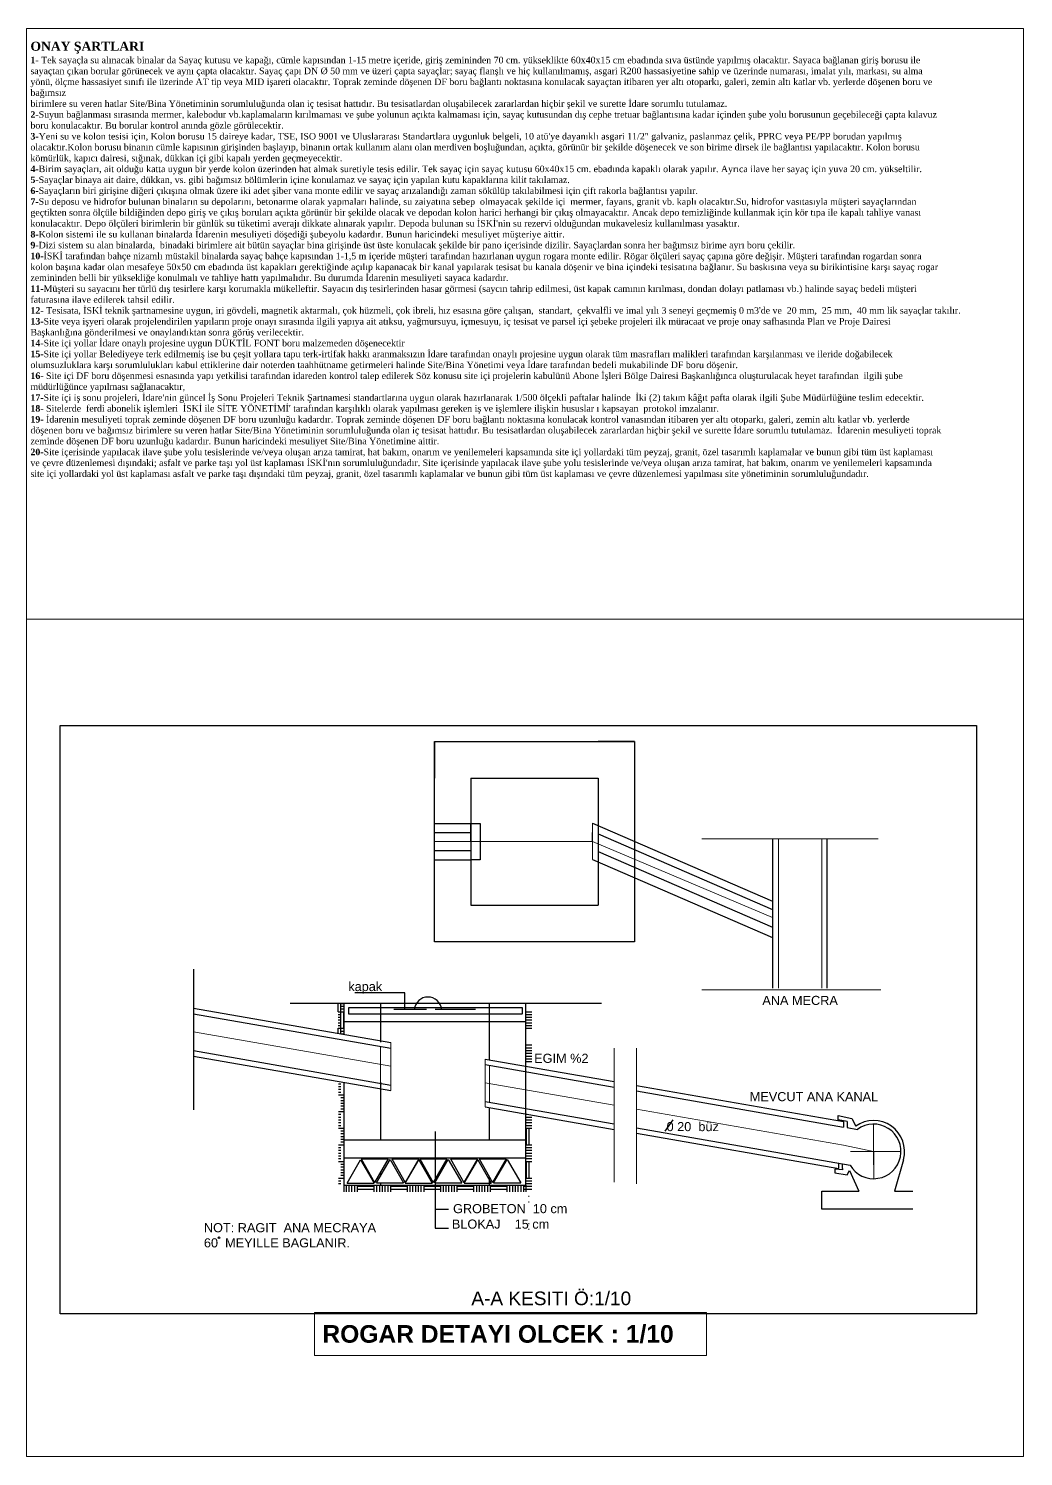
# Model space of a CAD drawing. Header units: millimetres. Extents: x 14753 to 45183, y 5640 to 19518.
# Drawn here: x 19495 to 22170, y 5694 to 9531 of the extents above; entities that cross this region are included whole.
import ezdxf

# ---------------------------------------------------------------- set-up
doc = ezdxf.new("R2010")
doc.units = ezdxf.units.MM
for name, color, linetype, lineweight in [('1', 7, 'Continuous', 0), ('CERCEVE', 66, 'Continuous', 0), ('GÖRÜNÜŞLER', 1, 'Continuous', 30), ('iskabis_antet', 7, 'Continuous', 0), ('KAPI VE PENCERELER', 5, 'Continuous', 20), ('YAZILAR', 2, 'Continuous', 30)]:
    doc.layers.add(name, color=color, linetype=linetype, lineweight=lineweight)
for name, color, linetype in [('6', 6, 'Continuous'), ('AY', 7, 'Continuous'), ('tarama', 253, 'Continuous')]:
    doc.layers.add(name, color=color, linetype=linetype)
doc.styles.add('iskabis_imza', font='arial.ttf', dxfattribs={"height": 1.75})
doc.styles.add('MTX03', font='arialbd.ttf')
doc.styles.get("Standard").update_dxf_attribs({"font": 'arial.ttf'})

msp = doc.modelspace()

# ---------------------------------------------------------------- linework, layer by layer
for p, q in [((20586.8, 7614.5), (20586.8, 7516.7)), ((21124.4, 7614.5), (21026.6, 7614.5)), ((21026.6, 7614.5), (21124.4, 7614.5)), ((20586.8, 7370.4), (20684.5, 7370.4)), ((20684.5, 7345.7), (20684.5, 7394.6)), ((21011.5, 7345.7), (21011.5, 7370.1)), ((21026.6, 7366.3), (21494.9, 7163.2)), ((20586.8, 7321.5), (20684.5, 7321.5)), ((21026.6, 7319.2), (21494.9, 7116.1)), ((20586.8, 7076.9), (20586.8, 7174.6)), ((19938.4, 7003.3), (19938.4, 6625)), ((20831.8, 6422.5), (20831.8, 6404.7))]:
    msp.add_line(p, q)
at = {"color": 1}
for p, q in [((20586.8, 7614.5), (21124.4, 7614.5)), ((20586.8, 7076.9), (20586.8, 7614.5)), ((21124.4, 7614.5), (21124.4, 7076.9)), ((20684.5, 7516.7), (21026.6, 7516.7)), ((20684.5, 7516.7), (20684.5, 7174.6)), ((21026.6, 7516.7), (21026.6, 7174.6)), ((20586.8, 7394.6), (20684.5, 7394.6)), ((20684.5, 7394.6), (20708.9, 7394.6)), ((20708.9, 7394.6), (20708.9, 7296.8)), ((21011.5, 7395.2), (21494.9, 7185.5)), ((21494.9, 7353.2), (21494.9, 6952.3)), ((21641.5, 7353.2), (21641.5, 6952.3)), ((20586.8, 7296.8), (20684.5, 7296.8)), ((20708.9, 7296.8), (20684.5, 7296.8)), ((21011.5, 7298.1), (21494.9, 7088.4)), ((20684.5, 7174.6), (21026.6, 7174.6)), ((21124.4, 7076.9), (20586.8, 7076.9)), ((20198.7, 6911.3), (21035.6, 6911.3)), ((20343.1, 6911.3), (20343.1, 6827.5)), ((20440.9, 6911.3), (20440.9, 6827.5)), ((20734.1, 6759.4), (20734.1, 6911.3)), ((20831.8, 6422.5), (20831.8, 6911.3)), ((19938.4, 6898.1), (20469.1, 6805.6)), ((19938.4, 6883.4), (20469.1, 6790.9)), ((20356.3, 6899.9), (20822.1, 6899.9)), ((20356.3, 6881.7), (20356.3, 6899.9)), ((20820.9, 6881.7), (20356.3, 6881.7)), ((20477.3, 6895.4), (20565.2, 6895.4)), ((20588.1, 6895.4), (20696.5, 6895.4)), ((20822.1, 6899.9), (20822.1, 6881.7)), ((20343.1, 6862.4), (20831.8, 6862.4)), ((20343.1, 6862.4), (20440.9, 6862.4)), ((20440.9, 6827.5), (20440.9, 6807.3)), ((19938.4, 6784.3), (20469.1, 6691.8)), ((19938.4, 6769.6), (20469.1, 6677.2)), ((20722.8, 6761.4), (21069.6, 6700.9)), ((20722.8, 6746.7), (21069.6, 6686.3)), ((20343.1, 6699.1), (20343.1, 6422.5)), ((20440.9, 6699.1), (20440.9, 6544.7)), ((21129.1, 6690.6), (21685.6, 6593.6)), ((20722.8, 6647.6), (21069.6, 6587.2)), ((21129.1, 6675.9), (21685.6, 6578.9)), ((20722.8, 6632.9), (21069.6, 6572.5)), ((20734.1, 6544.7), (20734.1, 6631)), ((21671.8, 6598.2), (21671.8, 6609.6)), ((21671.8, 6609.6), (21708, 6602)), ((21708, 6602), (21718.8, 6581.2)), ((21129.1, 6576.8), (21703.4, 6476.7)), ((21129.1, 6562.1), (21673.5, 6467.3)), ((21695.4, 6593.6), (21671.8, 6598.2)), ((21685.6, 6593.6), (21685.6, 6578.9)), ((21695.4, 6593.6), (21695.4, 6577.2)), ((21695.4, 6577.2), (21723.2, 6572.3)), ((20343.1, 6544.7), (20831.8, 6544.7)), ((20343.1, 6495.8), (20831.8, 6495.8)), ((21846.9, 6491.1), (21823.3, 6406.6)), ((21662.3, 6465.8), (21662.3, 6456.1)), ((21683.3, 6463.6), (21662.3, 6465.8)), ((21662.3, 6456.1), (21695.6, 6450.6)), ((21673.5, 6467.3), (21673.5, 6481.9)), ((21683.3, 6467.3), (21683.3, 6480.2)), ((21683.3, 6467.3), (21683.3, 6463.6)), ((21695.6, 6450.6), (21701.7, 6461.9)), ((21701.7, 6461.9), (21727, 6406.6)), ((20343.1, 6422.5), (20831.8, 6422.5)), ((21627.8, 6357.8), (21627.8, 6406.6)), ((21627.8, 6406.6), (21727, 6406.6)), ((21823.3, 6406.6), (21872.2, 6406.6)), ((21872.2, 6357.8), (21627.8, 6357.8))]:
    msp.add_line(p, q, dxfattribs=at)
at = {"color": 3}
msp.add_circle((20007.1, 6281.3), 2.14, dxfattribs=at)
at = {"color": 1}
for centre, radius, start, end in [((20568.8, 6891.6), 36.6, 5.8143, 174.1857), ((21766.9, 6513.4), 73.3, 210.0619, 126.5075), ((21766.9, 6513.4), 83.1, 344.3912, 125.3683)]:
    msp.add_arc(centre, radius, start, end, dxfattribs=at)
at = {"layer": '1', "color": 9, "linetype": 'ByBlock'}
for p, q in [((20263.4, 6080.9), (21317.6, 6080.9)), ((20263.4, 5964.8), (20263.4, 6080.9)), ((21317.6, 6080.9), (21317.6, 5964.8)), ((21317.6, 5964.8), (20263.4, 5964.8))]:
    msp.add_line(p, q, dxfattribs=at)
at = {"layer": '6', "color": 5}
msp.add_lwpolyline([(19580.5, 7658.2), (22043.7, 7658.2), (22043.7, 6077.1), (19580.5, 6077.1)], close=True, dxfattribs=at)
at = {"layer": 'CERCEVE'}
msp.add_lwpolyline([(19490, 5693.7), (22169.6, 5693.7), (22169.6, 7943.7), (19490, 7943.7)], close=True, dxfattribs=at)
at = {"layer": 'Defpoints', "color": 0, "linetype": 'ByBlock'}
for p in [(21026.6, 7614.5), (21026.6, 7614.5), (20684.5, 7516.7), (20684.5, 7516.7), (20684.5, 7516.7), (20684.5, 7516.7), (21026.6, 7516.7), (20684.5, 7174.6), (20722.8, 6632.9), (20806.2, 6618.4)]:
    msp.add_point(p, dxfattribs=at)
at = {"layer": 'GÖRÜNÜŞLER'}
for p, q in [((20507, 6939.3), (20371.9, 6939.3)), ((20507, 6895.4), (20507, 6939.3)), ((20588, 6566.8), (20588, 6307)), ((20588, 6358.1), (20624.4, 6358.1)), ((20588, 6307), (20624.4, 6307))]:
    msp.add_line(p, q, dxfattribs=at)
at = {"layer": 'iskabis_antet', "color": 3, "linetype": 'Continuous', "lineweight": 0}
msp.add_lwpolyline([(19490, 9530.5), (22169.6, 9530.5), (22169.6, 7943.7), (19490, 7943.7)], close=True, dxfattribs=at)
at = {"layer": 'KAPI VE PENCERELER'}
for p, q in [((21011.5, 7395.2), (21011.5, 7298.1)), ((20586.8, 7345.7), (21011.5, 7345.7)), ((20586.8, 7345.7), (21011.5, 7345.7)), ((21011.5, 7345.7), (21494.9, 7142.2)), ((21304.9, 7353.2), (21778.8, 7353.2)), ((21778.8, 7353.2), (21304.9, 7353.2)), ((21511.4, 7353.2), (21511.4, 6952.3)), ((21627.5, 7353.2), (21627.5, 6952.3)), ((21304.9, 6947.6), (21785.9, 6947.6)), ((19938.4, 6834.5), (20469.1, 6742)), ((20441.3, 6795.3), (20441.3, 6697)), ((20469.1, 6805.6), (20469.1, 6677.2)), ((21069.6, 6791.1), (21069.6, 6430.4)), ((21129.1, 6791.1), (21129.1, 6426.1)), ((20722.8, 6632.9), (20722.8, 6761.4)), ((20733.8, 6744.8), (20733.9, 6645.7)), ((20722.8, 6697.8), (21069.6, 6637.4)), ((21129.1, 6627), (21685.6, 6530)), ((21767.1, 6440.1), (21766.6, 6586.7)), ((21766.9, 6513.4), (21685.6, 6530)), ((21766.9, 6513.4), (21705.1, 6513.4)), ((21766.9, 6513.4), (21840.2, 6513.4)), ((21766.9, 6513.4), (21767.1, 6440.1))]:
    msp.add_line(p, q, dxfattribs=at)
at = {"layer": 'tarama', "linetype": 'Continuous'}
for p, q in [((20327.4, 6888.8), (20327.4, 6911.3)), ((20334.8, 6888.8), (20334.8, 6911.3)), ((20334.8, 6911.1), (20343.1, 6911.1)), ((20327.1, 6888.8), (20334.8, 6888.8)), ((20327.1, 6881.4), (20334.8, 6881.4)), ((20327.1, 6873.9), (20334.8, 6873.9)), ((20334.8, 6903.7), (20343.1, 6903.7)), ((20334.8, 6896.2), (20343.1, 6896.2)), ((20334.8, 6844.1), (20334.8, 6888.8)), ((20334.8, 6888.8), (20343.1, 6888.8)), ((20342.3, 6844.1), (20342.3, 6888.8)), ((20831.8, 6888.8), (20847.7, 6888.8)), ((20831.8, 6881.4), (20847.7, 6881.4)), ((20831.8, 6873.9), (20847.7, 6873.9)), ((20327.1, 6866.5), (20334.8, 6866.5)), ((20327.1, 6859), (20334.8, 6859)), ((20327.1, 6851.6), (20334.8, 6851.6)), ((20327.1, 6844.1), (20334.8, 6844.1)), ((20327.4, 6830.3), (20327.4, 6844.1)), ((20334.8, 6829), (20334.8, 6844.1)), ((20334.8, 6844.1), (20343.1, 6844.1)), ((20334.8, 6836.7), (20343.1, 6836.7)), ((20831.8, 6866.5), (20847.7, 6866.5)), ((20831.8, 6859), (20847.7, 6859)), ((20831.8, 6851.6), (20847.7, 6851.6)), ((20831.8, 6844.1), (20847.7, 6844.1)), ((20334.8, 6829.2), (20343.1, 6829.2)), ((20831.8, 6799.4), (20847.7, 6799.4)), ((20831.8, 6792), (20847.7, 6792)), ((20831.8, 6784.5), (20847.7, 6784.5)), ((20831.8, 6777.1), (20847.7, 6777.1)), ((20831.8, 6769.6), (20847.7, 6769.6)), ((20831.8, 6762.2), (20847.7, 6762.2)), ((20831.8, 6754.7), (20847.7, 6754.7)), ((20328.5, 6695.1), (20334.8, 6695.1)), ((20328.5, 6687.7), (20334.8, 6687.7)), ((20328.5, 6680.3), (20334.8, 6680.3)), ((20328.5, 6672.8), (20334.8, 6672.8)), ((20328.5, 6665.4), (20334.8, 6665.4)), ((20334.8, 6665.4), (20343.1, 6665.4)), ((20334.8, 6657.9), (20343.1, 6657.9)), ((20334.8, 6650.5), (20343.1, 6650.5)), ((20334.8, 6643), (20343.1, 6643)), ((20328.5, 6620.7), (20334.8, 6620.7)), ((20328.5, 6613.2), (20334.8, 6613.2)), ((20328.5, 6605.8), (20334.8, 6605.8)), ((20334.8, 6635.6), (20343.1, 6635.6)), ((20334.8, 6628.1), (20343.1, 6628.1)), ((20334.8, 6620.7), (20343.1, 6620.7)), ((20831.8, 6613.2), (20835.9, 6613.2)), ((20831.8, 6605.8), (20847.7, 6605.8)), ((20328.5, 6598.3), (20334.8, 6598.3)), ((20328.5, 6590.9), (20334.8, 6590.9)), ((20328.5, 6583.4), (20334.8, 6583.4)), ((20328.5, 6576), (20334.8, 6576)), ((20334.8, 6576), (20343.1, 6576)), ((20334.8, 6568.5), (20343.1, 6568.5)), ((20334.8, 6561.1), (20343.1, 6561.1)), ((20831.8, 6598.3), (20847.7, 6598.3)), ((20831.8, 6590.9), (20847.7, 6590.9)), ((20831.8, 6583.4), (20847.7, 6583.4)), ((20831.8, 6576), (20847.7, 6576)), ((20833.9, 6531.3), (20833.9, 6576)), ((20841.3, 6531.3), (20841.3, 6576)), ((20328.5, 6531.3), (20334.8, 6531.3)), ((20328.5, 6523.8), (20334.8, 6523.8)), ((20334.8, 6553.6), (20343.1, 6553.6)), ((20334.8, 6546.2), (20343.1, 6546.2)), ((20334.8, 6538.7), (20343.1, 6538.7)), ((20334.8, 6531.3), (20343.1, 6531.3)), ((20831.8, 6531.3), (20847.7, 6531.3)), ((20831.8, 6523.8), (20847.7, 6523.8)), ((20328.5, 6516.4), (20334.8, 6516.4)), ((20328.5, 6508.9), (20334.8, 6508.9)), ((20328.5, 6501.5), (20334.8, 6501.5)), ((20328.5, 6494), (20334.8, 6494)), ((20328.5, 6486.6), (20334.8, 6486.6)), ((20334.8, 6486.6), (20343.1, 6486.6)), ((20831.8, 6516.4), (20847.7, 6516.4)), ((20831.8, 6508.9), (20847.7, 6508.9)), ((20831.8, 6501.5), (20847.7, 6501.5)), ((20831.8, 6494), (20847.7, 6494)), ((20831.8, 6486.6), (20847.7, 6486.6)), ((20833.9, 6441.9), (20833.9, 6486.6)), ((20841.3, 6441.9), (20841.3, 6486.6)), ((20334.8, 6479.2), (20343.1, 6479.2)), ((20334.8, 6471.7), (20343.1, 6471.7)), ((20334.8, 6464.3), (20343.1, 6464.3)), ((20334.8, 6456.8), (20343.1, 6456.8)), ((20334.8, 6449.4), (20343.1, 6449.4)), ((20328.5, 6441.9), (20334.8, 6441.9)), ((20328.5, 6434.5), (20334.8, 6434.5)), ((20328.5, 6427), (20334.8, 6427)), ((20334.8, 6441.9), (20343.1, 6441.9)), ((20349.7, 6404.7), (20349.7, 6422.5)), ((20357.2, 6404.7), (20357.2, 6422.5)), ((20364.6, 6404.7), (20364.6, 6422.5)), ((20372.1, 6404.7), (20372.1, 6422.5)), ((20379.5, 6404.7), (20379.5, 6422.5)), ((20379.5, 6419.6), (20424.2, 6419.6)), ((20379.5, 6412.1), (20424.2, 6412.1)), ((20424.2, 6404.7), (20424.2, 6422.5)), ((20431.7, 6404.7), (20431.7, 6422.5)), ((20439.1, 6404.7), (20439.1, 6422.5)), ((20446.6, 6404.7), (20446.6, 6422.5)), ((20454, 6404.7), (20454, 6422.5)), ((20461.5, 6404.7), (20461.5, 6422.5)), ((20468.9, 6404.7), (20468.9, 6422.5)), ((20468.9, 6419.6), (20513.6, 6419.6)), ((20468.9, 6412.1), (20513.6, 6412.1)), ((20513.6, 6404.7), (20513.6, 6422.5)), ((20521, 6404.7), (20521, 6422.5)), ((20528.5, 6404.7), (20528.5, 6422.5)), ((20535.9, 6404.7), (20535.9, 6422.5)), ((20543.4, 6404.7), (20543.4, 6422.5)), ((20550.8, 6404.7), (20550.8, 6422.5)), ((20558.3, 6404.7), (20558.3, 6422.5)), ((20558.3, 6419.6), (20588, 6419.6)), ((20558.3, 6412.1), (20588, 6412.1)), ((20588, 6419.6), (20603, 6419.6)), ((20588, 6412.1), (20603, 6412.1)), ((20603, 6404.7), (20603, 6422.5)), ((20610.4, 6404.7), (20610.4, 6422.5)), ((20617.9, 6404.7), (20617.9, 6422.5)), ((20625.3, 6404.7), (20625.3, 6422.5)), ((20632.8, 6404.7), (20632.8, 6422.5)), ((20640.2, 6404.7), (20640.2, 6422.5)), ((20647.7, 6404.7), (20647.7, 6422.5)), ((20647.7, 6419.6), (20692.4, 6419.6)), ((20647.7, 6412.1), (20692.4, 6412.1)), ((20692.4, 6404.7), (20692.4, 6422.5)), ((20699.8, 6404.7), (20699.8, 6422.5)), ((20707.3, 6404.7), (20707.3, 6422.5)), ((20714.7, 6404.7), (20714.7, 6422.5)), ((20722.1, 6404.7), (20722.1, 6422.5)), ((20729.6, 6404.7), (20729.6, 6422.5)), ((20737, 6404.7), (20737, 6422.5)), ((20737, 6419.6), (20781.7, 6419.6)), ((20737, 6412.1), (20781.7, 6412.1)), ((20781.7, 6404.7), (20781.7, 6422.5)), ((20789.2, 6404.7), (20789.2, 6422.5)), ((20796.6, 6404.7), (20796.6, 6422.5)), ((20804.1, 6404.7), (20804.1, 6422.5)), ((20811.5, 6404.7), (20811.5, 6422.5)), ((20819, 6404.7), (20819, 6422.5)), ((20826.4, 6404.7), (20826.4, 6422.5)), ((20826.4, 6419.6), (20831.8, 6419.6)), ((20826.4, 6412.1), (20831.8, 6412.1)), ((20831.8, 6441.9), (20847.7, 6441.9)), ((20831.8, 6434.5), (20847.7, 6434.5)), ((20831.8, 6427), (20847.7, 6427)), ((20831.8, 6419.6), (20847.7, 6419.6)), ((20831.8, 6412.1), (20847.7, 6412.1))]:
    msp.add_line(p, q, dxfattribs=at)
at = {"layer": 'tarama'}
for p, q in [((20351.5, 6427.8), (20387.9, 6490.9)), ((20387.9, 6490.9), (20424.2, 6427.8)), ((20389.2, 6493.4), (20425.3, 6430.2)), ((20389.2, 6493.4), (20462, 6493.2)), ((20462, 6493.2), (20425.3, 6430.2)), ((20430.7, 6428.9), (20467.1, 6492)), ((20440.9, 6495.8), (20440.9, 6493.2)), ((20467.1, 6492), (20503.5, 6428.9)), ((20471.6, 6493.4), (20507.8, 6430.2)), ((20471.6, 6493.4), (20544.5, 6493.2)), ((20507.7, 6427.8), (20544.1, 6490.9)), ((20544.5, 6493.2), (20507.8, 6430.2)), ((20544.1, 6490.9), (20580.5, 6427.8)), ((20546.6, 6493.4), (20619.4, 6493.2)), ((20546.6, 6493.4), (20582.7, 6430.2)), ((20619.4, 6493.2), (20582.7, 6430.2)), ((20587, 6428.9), (20623.3, 6492)), ((20623.3, 6492), (20659.7, 6428.9)), ((20629, 6493.4), (20701.8, 6493.2)), ((20629, 6493.4), (20665.1, 6430.2)), ((20701.8, 6493.2), (20665.1, 6430.2)), ((20666.2, 6427.8), (20702.6, 6490.9)), ((20702.6, 6490.9), (20739, 6427.8)), ((20706.1, 6493.4), (20778.9, 6493.2)), ((20706.1, 6493.4), (20742.2, 6430.2)), ((20734.1, 6493.3), (20734.1, 6495.8)), ((20778.9, 6493.2), (20742.2, 6430.2)), ((20745.4, 6428.9), (20781.8, 6492)), ((20781.8, 6492), (20818.2, 6428.9)), ((20440.9, 6456.8), (20440.9, 6446.5)), ((20343.1, 6422.5), (20343.1, 6404.7)), ((20351.5, 6427.8), (20424.2, 6427.8)), ((20430.7, 6428.9), (20503.5, 6428.9)), ((20440.9, 6428.9), (20440.9, 6422.5)), ((20507.7, 6427.8), (20580.5, 6427.8)), ((20587, 6428.9), (20659.7, 6428.9)), ((20666.2, 6427.8), (20739, 6427.8)), ((20734.1, 6422.5), (20734.1, 6444.4)), ((20745.4, 6428.9), (20818.2, 6428.9))]:
    msp.add_line(p, q, dxfattribs=at)
at = {"layer": 'YAZILAR'}
msp.add_line((21226.9, 6598.4), (21205.4, 6567.5), dxfattribs=at)

# ---------------------------------------------------------------- texts
msp.add_text(':', height=24.4).set_placement((20835.4, 6375.4))
at = {"color": 7, "linetype": 'Continuous', "lineweight": 0, "insert": (19500.2, 9495.1), "char_height": 29.06, "attachment_point": 1, "style": 'iskabis_imza'}
msp.add_mtext_dynamic_manual_height_columns('{\\fTimes New Roman|b1|i0|c0|p18;\\H0.83333x;\\C256;ONAY \\fTimes New Roman|b1|i0|c238|p18;ŞARTLARI\\fTimes New Roman|b1|i0|c162|p18;\\P\\fTimes New Roman|b1|i0|c0|p18;\\H0.7246x;1-\\fTimes New Roman|b0|i0|c0|p18; Tek sayaçla su al\\fTimes New Roman|b0|i0|c162|p18;ınacak binalar da Sayaç kutusu ve kapağı, cümle kapısından 1-15 metre içeride, giriş zemininden 70 cm. yükseklikte 60x40x15 cm ebadında sıva üstünde yapılmış olacaktır. Sayaca bağlanan giriş borusu ile sayaçtan çıkan borular görünecek ve aynı çapta olacaktır. Sayaç çapı DN Ø 50 mm ve üzeri çapta sayaçlar; sayaç flanşlı ve hiç kullanılmamış, asgari R200 hassasiyetine sahip ve üzerinde numarası, imalat yılı, markası, su alma yönü, ölçme hassasiyet sınıfı ile üzerinde AT tip veya MID işareti olacaktır.\\fTimes New Roman|b1|i0|c162|p18; \\fTimes New Roman|b0|i0|c162|p18;Toprak zeminde döşenen DF boru bağlantı noktasına konulacak sayaçtan itibaren yer altı otoparkı, galeri, zemin altı katlar vb. yerlerde döşenen boru ve bağımsız \\Pbirimlere su veren hatlar Site/Bina Yönetiminin sorumluluğunda olan iç tesisat hattıdır. Bu tesisatlardan oluşabilecek zararlardan hiçbir şekil ve surette İdare sorumlu tutulamaz.\\P\\fTimes New Roman|b1|i0|c0|p18;2-\\fTimes New Roman|b0|i0|c0|p18;Suyun ba\\fTimes New Roman|b0|i0|c162|p18;ğlanması sırasında mermer, kalebodur vb.kaplamaların kırılmaması ve şube yolunun açıkta kalmaması için, sayaç kutusundan dış cephe tretuar bağlantısına kadar içinden şube yolu borusunun geçebileceği çapta kılavuz boru konulacaktır. Bu borular kontrol anında gözle görülecektir. \\P\\fTimes New Roman|b1|i0|c0|p18;3-\\fTimes New Roman|b0|i0|c0|p18;Yeni su ve kolon tesisi için, Kolon borusu 15 daireye kadar, TSE, ISO 9001 ve Uluslararas\\fTimes New Roman|b0|i0|c162|p18;ı Standartlara uygunluk belgeli, 10 atü\'ye dayanıklı asgari 11/2" galvaniz, paslanmaz çelik, PPRC veya PE/PP borudan yapılmış olacaktır.Kolon borusu binanın cümle kapısının girişinden başlayıp, binanın ortak kullanım alanı olan merdiven boşluğundan, açıkta, görünür bir şekilde döşenecek ve son birime dirsek ile bağlantısı yapılacaktır. Kolon borusu kömürlük, kapıcı dairesi, sığınak, dükkan içi gibi kapalı yerden geçmeyecektir.\\P\\fTimes New Roman|b1|i0|c0|p18;4-\\fTimes New Roman|b0|i0|c0|p18;Birim sayaçlar\\fTimes New Roman|b0|i0|c162|p18;ı, ait olduğu katta uygun bir yerde kolon üzerinden hat almak suretiyle tesis edilir. Tek sayaç için sayaç kutusu 60x40x15 cm. ebadında kapaklı olarak yapılır. Ayrıca ilave her sayaç için yuva 20 cm. yükseltilir.\\P\\fTimes New Roman|b1|i0|c0|p18;5-\\fTimes New Roman|b0|i0|c0|p18;Sayaçlar binaya ait daire, dükkan, vs. gibi ba\\fTimes New Roman|b0|i0|c162|p18;ğımsız bölümlerin içine konulamaz ve sayaç için yapılan kutu kapaklarına kilit takılamaz.\\P\\fTimes New Roman|b1|i0|c0|p18;6-\\fTimes New Roman|b0|i0|c0|p18;Sayaçlar\\fTimes New Roman|b0|i0|c162|p18;ın biri girişine diğeri çıkışına olmak üzere iki adet şiber vana monte edilir ve sayaç arızalandığı zaman sökülüp takılabilmesi için çift rakorla bağlantısı yapılır.\\P\\fTimes New Roman|b1|i0|c0|p18;7-\\fTimes New Roman|b0|i0|c0|p18;Su deposu ve hidrofor bulunan binalar\\fTimes New Roman|b0|i0|c162|p18;ın su depolarını, betonarme olarak yapmaları halinde, su zaiyatına sebep  olmayacak şekilde içi  mermer, fayans, granit vb. kaplı olacaktır.Su, hidrofor vasıtasıyla müşteri sayaçlarından geçtikten sonra ölçüle bildiğinden depo giriş ve çıkış boruları açıkta görünür bir şekilde olacak ve depodan kolon harici herhangi bir çıkış olmayacaktır. Ancak depo temizliğinde kullanmak için kör tıpa ile kapalı tahliye vanası konulacaktır. Depo ölçüleri birimlerin bir günlük su tüketimi averajı dikkate alınarak yapılır. Depoda bulunan su İSKİ\'nin su rezervi olduğundan mukavelesiz kullanılması yasaktır.\\P\\fTimes New Roman|b1|i0|c0|p18;8-\\fTimes New Roman|b0|i0|c0|p18;Kolon sistemi ile su kullanan binalarda \\fTimes New Roman|b0|i0|c162|p18;İdarenin mesuliyeti döşediği şubeyolu kadardır. Bunun haricindeki mesuliyet müşteriye aittir.\\P\\fTimes New Roman|b1|i0|c0|p18;9\\fTimes New Roman|b0|i0|c0|p18;-Dizi sistem su alan binalarda,  binadaki birimlere ait bütün sayaçlar bina giri\\fTimes New Roman|b0|i0|c238|p18;şinde üst üste konulacak şekilde bir pano içerisinde dizilir. Sayaçlardan sonra her bağımsız birime ayrı boru çekilir.\\P\\fTimes New Roman|b1|i0|c0|p18;10-\\fTimes New Roman|b0|i0|c162|p18;İSKİ tarafından bahçe nizamlı müstakil binalarda sayaç bahçe kapısından 1-1,5 m içeride müşteri tarafından hazırlanan uygun rogara monte edilir. Rögar ölçüleri sayaç çapına göre değişir. Müşteri tarafından rogardan sonra kolon başına kadar olan mesafeye 50x50 cm ebadında üst kapakları gerektiğinde açılıp kapanacak bir kanal yapılarak tesisat bu kanala döşenir ve bina içindeki tesisatına bağlanır. Su baskısına veya su birikintisine karşı sayaç rogar zemininden belli bir yüksekliğe konulmalı ve tahliye hattı yapılmalıdır. Bu durumda İdarenin mesuliyeti sayaca kadardır.\\P\\fTimes New Roman|b1|i0|c0|p18;11-\\fTimes New Roman|b0|i0|c0|p18;Mü\\fTimes New Roman|b0|i0|c238|p18;şteri su sayacını her türlü dış tesirlere karşı korumakla mükelleftir. Sayacın dış tesirlerinden hasar görmesi (saycın tahrip edilmesi, üst kapak camının kırılması, dondan dolayı patlaması vb.) halinde sayaç bedeli müşteri faturasına ilave edilerek tahsil edilir.\\fTimes New Roman|b0|i0|c162|p18;\\P\\fTimes New Roman|b1|i0|c0|p18;12-\\fTimes New Roman|b0|i0|c0|p18; Tesisata, \\fTimes New Roman|b0|i0|c162|p18;İSKİ teknik şartnamesine uygun, iri gövdeli, magnetik aktarmalı, çok hüzmeli, çok ibreli, hız esasına göre çalışan,  standart,  çekvalfli ve imal yılı 3 seneyi geçmemiş 0 m3\'de ve  20 mm,  25 mm,  40 mm lik sayaçlar takılır.\\P\\fTimes New Roman|b1|i0|c0|p18;13-\\fTimes New Roman|b0|i0|c0|p18;Site veya i\\fTimes New Roman|b0|i0|c238|p18;şyeri olarak projelendirilen yapıların proje onayı sırasında ilgili yapıya ait atıksu, yağmursuyu, içmesuyu, iç tesisat ve parsel içi şebeke projeleri ilk müracaat ve proje onay safhasında Plan ve Proje Dairesi Başkanlığına gönderilmesi ve onaylandıktan sonra görüş verilecektir.\\P\\fTimes New Roman|b1|i0|c0|p18;14-\\fTimes New Roman|b0|i0|c0|p18;Site içi yollar \\fTimes New Roman|b0|i0|c162|p18;İdare onaylı projesine uygun DÜKTİL FONT boru malzemeden döşenecektir \\P\\fTimes New Roman|b1|i0|c0|p18;15-\\fTimes New Roman|b0|i0|c0|p18;Site içi yollar Belediyeye terk edilmemi\\fTimes New Roman|b0|i0|c238|p18;ş ise bu çeşit yollara tapu terk-irtifak hakkı aranmaksızın İdare tarafından onaylı projesine uygun olarak tüm masrafları malikleri tarafından karşılanması ve ileride doğabilecek olumsuzluklara karşı sorumlulukları kabul ettiklerine dair noterden taahhütname getirmeleri halinde Site/Bina Yönetimi veya İdare tarafından bedeli mukabilinde DF boru döşenir.\\P\\fTimes New Roman|b1|i0|c0|p18;16-\\fTimes New Roman|b0|i0|c0|p18; Site içi DF boru dö\\fTimes New Roman|b0|i0|c238|p18;şenmesi esnasında yapı yetkilisi tarafından idareden kontrol talep edilerek Söz konusu site içi projelerin kabulünü Abone İşleri Bölge Dairesi Başkanlığınca oluşturulacak heyet tarafından  ilgili şube müdürlüğünce yapılması sağlanacaktır,\\fTimes New Roman|b0|i0|c162|p18;\\P\\fTimes New Roman|b1|i0|c0|p18;17-\\fTimes New Roman|b0|i0|c0|p18;Site içi i\\fTimes New Roman|b0|i0|c238|p18;ş sonu projeleri, İdare\'nin güncel İş Sonu Projeleri Teknik Şartnamesi standartlarına uygun olarak hazırlanarak 1/500 ölçekli paftalar halinde  İki (2) takım kâğıt pafta olarak ilgili Şube Müdürlüğüne teslim edecektir.\\fTimes New Roman|b0|i0|c162|p18;\\P\\fTimes New Roman|b1|i0|c0|p18;18-\\fTimes New Roman|b0|i0|c0|p18; Sitelerde  ferdi abonelik i\\fTimes New Roman|b0|i0|c238|p18;şlemleri  İSKİ ile SİTE YÖNETİMİ\' tarafından karşılıklı olarak yapılması gereken iş ve işlemlere ilişkin hususlar ı kapsayan  protokol imzalanır. \\fTimes New Roman|b0|i0|c162|p18;\\P\\fTimes New Roman|b1|i0|c0|p18;19-\\fTimes New Roman|b0|i0|c0|p18; \\fTimes New Roman|b0|i0|c162|p18;İdarenin mesuliyeti toprak zeminde döşenen DF boru uzunluğu kadardır. Toprak zeminde döşenen DF boru bağlantı noktasına konulacak kontrol vanasından itibaren yer altı otoparkı, galeri, zemin altı katlar vb. yerlerde döşenen boru ve bağımsız birimlere su veren hatlar Site/Bina Yönetiminin sorumluluğunda olan iç tesisat hattıdır. Bu tesisatlardan oluşabilecek zararlardan hiçbir şekil ve surette İdare sorumlu tutulamaz.  İdarenin mesuliyeti toprak zeminde döşenen DF boru uzunluğu kadardır. Bunun haricindeki mesuliyet Site/Bina Yönetimine aittir. \\P\\fTimes New Roman|b1|i0|c0|p18;20-\\fTimes New Roman|b0|i0|c0|p18;Site içerisinde yap\\fTimes New Roman|b0|i0|c162|p18;ılacak ilave şube yolu tesislerinde ve/veya oluşan arıza tamirat, hat bakım, onarım ve yenilemeleri kapsamında site içi yollardaki tüm peyzaj, granit, özel tasarımlı kaplamalar ve bunun gibi tüm üst kaplaması ve çevre düzenlemesi dışındaki; asfalt ve parke taşı yol üst kaplaması İSKİ\'nın sorumluluğundadır. Site içerisinde yapılacak ilave şube yolu tesislerinde ve/veya oluşan arıza tamirat, hat bakım, onarım ve yenilemeleri kapsamında site içi yollardaki yol üst kaplaması asfalt ve parke taşı dışındaki tüm peyzaj, granit, özel tasarımlı kaplamalar ve bunun gibi tüm üst kaplaması ve çevre düzenlemesi yapılması site yönetiminin sorumluluğundadır.}', width=2443.48, gutter_width=7.75, heights=[0], dxfattribs=at)
at = {"layer": 'AY', "style": 'MTX03'}
msp.add_text('ROGAR DETAYI OLCEK : 1/10', height=47.348, dxfattribs=at).set_placement((20285, 5999.3))
at = {"layer": 'YAZILAR', "color": 3}
for s, height, p in [('kapak', 24.44, (20354.7, 6944.2)), ('ANA MECRA', 24.44, (21467.7, 6906.9)), ('EGIM %2', 24.44, (20854.3, 6751.3)), ('MEVCUT ANA KANAL', 24.436, (21433.8, 6648.3)), ('0 20  büz', 24.44, (21210.3, 6567.8)), ('GROBETON  10 cm', 24.436, (20636.3, 6347.4)), ('NOT: RAGIT  ANA MECRAYA', 24.436, (19966.5, 6296.2)), ('BLOKAJ    15 cm', 24.436, (20633.1, 6305.9)), (':', 24.4, (20835.4, 6302.6)), ('60  MEYILLE BAGLANIR.', 24.436, (19966.5, 6255.5)), ('A-A KESITI Ö:1/10', 36.655, (20685.4, 6100.2))]:
    msp.add_text(s, height=height, dxfattribs=at).set_placement(p)

doc.saveas('drawing.dxf')
